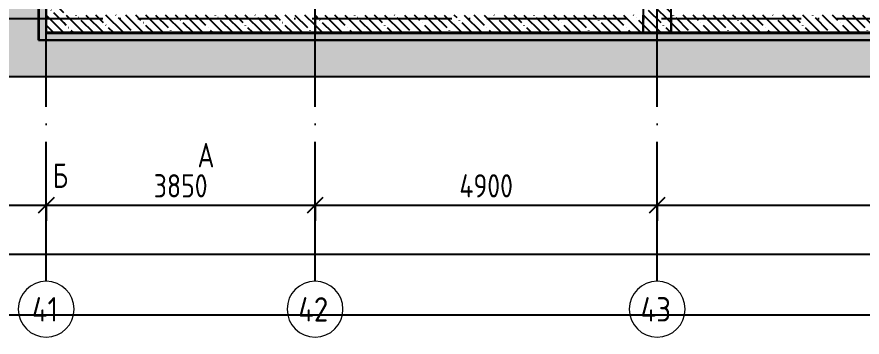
# Model space of a CAD drawing. Header units: millimetres. Extents: x -592259 to 288321, y -552984 to 293768.
# Drawn here: x 147078 to 159182, y 110347 to 114936 of the extents above; entities that cross this region are included whole.
import ezdxf

# ---------------------------------------------------------------- set-up
doc = ezdxf.new("R2010")
doc.units = ezdxf.units.MM
doc.linetypes.add('ADSK_Линия сетки', pattern=[2500, 2000, -250, 0, -250])
doc.layers.get('Defpoints').update_dxf_attribs({"color": 250})
for name, color, linetype, lineweight in [('A-ANNO-DIMS', 250, 'Continuous', 9), ('A-DETL-2', 250, 'Continuous', 5), ('A-DETL-GENF-1', 250, 'Continuous', 5), ('A-WALL', 250, 'Continuous', 9), ('A-WALL-1', 250, 'Continuous', 50), ('A-WALL-2', 250, 'Continuous', 5), ('A-WALL-3', 250, 'Continuous', 13), ('G-ANNO-SYMB-3', 250, 'Continuous', 9), ('I-WALL-1', 250, 'Continuous', 5), ('S-COLS-1', 250, 'Continuous', 5), ('S-COLS-2', 250, 'Continuous', 5), ('Оси', 250, 'Continuous', 9), ('Оси-1', 250, 'ADSK_Линия сетки', 9)]:
    doc.layers.add(name, color=color, linetype=linetype, lineweight=lineweight)
doc.styles.add('GOST Common', font='', dxfattribs={"width": 0.9, "height": 350})
doc.styles.add('GOST Common_2', font='', dxfattribs={"width": 0.8, "height": 350})
doc.styles.get("Standard").update_dxf_attribs({"font": 'ГОСТ тип А.ttf'})
doc.styles.get('GOST Common').set_extended_font_data('GOST Common')
doc.styles.get('GOST Common_2').set_extended_font_data('GOST Common')
doc.dimstyles.new('А3', dxfattribs={"dimtxt": 333, "dimasz": 222, "dimexe": 222, "dimexo": 111, "dimgap": 111, "dimtad": 1, "dimtoh": 1, "dimdec": 0, "dimrnd": 0.0015, "dimzin": 0, "dimdsep": 46, "dimtxsty": 'Standard', "dimblk": 'OBLIQUE', "dimcen": 0, "dimclrd": 7, "dimclre": 7, "dimclrt": 7, "dimadec": 0, "dimazin": 0, "dimtfac": 1, "dimtdec": 0, "dimtofl": 0, "dimtmove": 0, "dimatfit": 3, "dimfxl": 1, "dimtolj": 1, "dimtzin": 0, "dimarcsym": 0})
pattern_1 = [(135, (10997.54, 114885.93), (-142.5612, -142.5612), []), (135, (11140.1, 114885.93), (-142.5612, -142.5612), [252.016, -50.403, 3.353, -47.05])]
pattern_2 = [(0, (10997.54, 114885.926), (120.968, 69.841), [80.645, -161.29]), (120, (10997.54, 114885.926), (-120.96808, 69.84086), [80.645, -161.29]), (60, (10997.54, 114885.926), (-8e-05, 139.68186), [0, -161.29, 80.645, 0])]

# ---------------------------------------------------------------- blocks, each defined once
blk = doc.blocks.new('Ось сетки - Круг_Ø8 мм-39983606-АР1_Кладочный план подвала_ Блок 2_ 3')
at = {"layer": 'Оси'}
for start, end in [(360, 180), (180, 360)]:
    blk.add_arc((0, 0), 4, start, end, dxfattribs=at)
blk = doc.blocks.new('_Oblique')
at = {"color": 0, "linetype": 'ByBlock', "lineweight": -2}
blk.add_line((-0.5, -0.5), (0.5, 0.5), dxfattribs=at)
blk = doc.blocks.new('*D5233')
at = {"layer": 'A-ANNO-DIMS', "color": 7, "lineweight": -2, "transparency": 16777216}
for p, q in [((145498, 112237), (147498, 112237)), ((145498, 112226), (145498, 112015)), ((147498, 112226), (147498, 112015))]:
    blk.add_line(p, q, dxfattribs=at)
at = {"layer": 'Defpoints', "color": 0, "transparency": 16777216}
for p in [(145498, 112337), (147498, 112337), (147498, 112237)]:
    blk.add_point(p, dxfattribs=at)
at = {"layer": 'A-ANNO-DIMS', "color": 7, "lineweight": -2, "transparency": 16777216, "xscale": 222, "yscale": 222, "zscale": 222, "rotation": 180}
blk.add_blockref('_Oblique', (145498, 112237), dxfattribs=at)
at = {"layer": 'A-ANNO-DIMS', "color": 7, "lineweight": -2, "transparency": 16777216, "xscale": 222, "yscale": 222, "zscale": 222}
blk.add_blockref('_Oblique', (147498, 112237), dxfattribs=at)
at = {"layer": 'A-ANNO-DIMS', "color": 7, "lineweight": -2, "transparency": 16777216, "insert": (146498, 112515), "char_height": 333, "width": 2.48, "attachment_point": 5}
blk.add_mtext('\\A1;2000', dxfattribs=at)
blk = doc.blocks.new('*D5234')
at = {"layer": 'A-ANNO-DIMS', "color": 7, "lineweight": -2, "transparency": 16777216}
for p, q in [((147498, 112237), (151348, 112237)), ((147498, 112226), (147498, 112015)), ((151348, 112226), (151348, 112015))]:
    blk.add_line(p, q, dxfattribs=at)
at = {"layer": 'Defpoints', "color": 0, "transparency": 16777216}
for p in [(147498, 112337), (151348, 112337), (151348, 112237)]:
    blk.add_point(p, dxfattribs=at)
at = {"layer": 'A-ANNO-DIMS', "color": 7, "lineweight": -2, "transparency": 16777216, "xscale": 222, "yscale": 222, "zscale": 222, "rotation": 180}
blk.add_blockref('_Oblique', (147498, 112237), dxfattribs=at)
at = {"layer": 'A-ANNO-DIMS', "color": 7, "lineweight": -2, "transparency": 16777216, "xscale": 222, "yscale": 222, "zscale": 222}
blk.add_blockref('_Oblique', (151348, 112237), dxfattribs=at)
at = {"layer": 'A-ANNO-DIMS', "color": 7, "lineweight": -2, "transparency": 16777216, "insert": (149423, 112515), "char_height": 333, "width": 2.48, "attachment_point": 5}
blk.add_mtext('\\A1;3850', dxfattribs=at)
blk = doc.blocks.new('*D5235')
at = {"layer": 'A-ANNO-DIMS', "color": 7, "lineweight": -2, "transparency": 16777216}
for p, q in [((151348, 112237), (156248, 112237)), ((151348, 112226), (151348, 112015)), ((156248, 112226), (156248, 112015))]:
    blk.add_line(p, q, dxfattribs=at)
at = {"layer": 'Defpoints', "color": 0, "transparency": 16777216}
for p in [(151348, 112337), (156248, 112337), (156248, 112237)]:
    blk.add_point(p, dxfattribs=at)
at = {"layer": 'A-ANNO-DIMS', "color": 7, "lineweight": -2, "transparency": 16777216, "xscale": 222, "yscale": 222, "zscale": 222, "rotation": 180}
blk.add_blockref('_Oblique', (151348, 112237), dxfattribs=at)
at = {"layer": 'A-ANNO-DIMS', "color": 7, "lineweight": -2, "transparency": 16777216, "xscale": 222, "yscale": 222, "zscale": 222}
blk.add_blockref('_Oblique', (156248, 112237), dxfattribs=at)
at = {"layer": 'A-ANNO-DIMS', "color": 7, "lineweight": -2, "transparency": 16777216, "insert": (153798, 112515), "char_height": 333, "width": 2.57, "attachment_point": 5}
blk.add_mtext('\\A1;4900', dxfattribs=at)
blk = doc.blocks.new('*D5236')
at = {"layer": 'A-ANNO-DIMS', "color": 7, "lineweight": -2, "transparency": 16777216}
for p, q in [((156248, 112237), (163748, 112237)), ((156248, 112226), (156248, 112015)), ((163748, 112226), (163748, 112015))]:
    blk.add_line(p, q, dxfattribs=at)
at = {"layer": 'Defpoints', "color": 0, "transparency": 16777216}
for p in [(156248, 112337), (163748, 112337), (163748, 112237)]:
    blk.add_point(p, dxfattribs=at)
at = {"layer": 'A-ANNO-DIMS', "color": 7, "lineweight": -2, "transparency": 16777216, "xscale": 222, "yscale": 222, "zscale": 222, "rotation": 180}
blk.add_blockref('_Oblique', (156248, 112237), dxfattribs=at)
at = {"layer": 'A-ANNO-DIMS', "color": 7, "lineweight": -2, "transparency": 16777216, "xscale": 222, "yscale": 222, "zscale": 222}
blk.add_blockref('_Oblique', (163748, 112237), dxfattribs=at)
at = {"layer": 'A-ANNO-DIMS', "color": 7, "lineweight": -2, "transparency": 16777216, "insert": (159998, 112515), "char_height": 333, "width": 2.48, "attachment_point": 5}
blk.add_mtext('\\A1;7500', dxfattribs=at)
blk = doc.blocks.new('*D5130')
at = {"layer": 'A-ANNO-DIMS', "color": 7, "lineweight": -2, "transparency": 16777216}
for p, q in [((80148, 111537), (163748, 111537)), ((80148, 111526), (80148, 111315)), ((163748, 111526), (163748, 111315))]:
    blk.add_line(p, q, dxfattribs=at)
at = {"layer": 'Defpoints', "color": 0, "transparency": 16777216}
for p in [(80148, 111637), (163748, 111637), (163748, 111537)]:
    blk.add_point(p, dxfattribs=at)
at = {"layer": 'A-ANNO-DIMS', "color": 7, "lineweight": -2, "transparency": 16777216, "xscale": 222, "yscale": 222, "zscale": 222, "rotation": 180}
blk.add_blockref('_Oblique', (80148, 111537), dxfattribs=at)
at = {"layer": 'A-ANNO-DIMS', "color": 7, "lineweight": -2, "transparency": 16777216, "xscale": 222, "yscale": 222, "zscale": 222}
blk.add_blockref('_Oblique', (163748, 111537), dxfattribs=at)
at = {"layer": 'A-ANNO-DIMS', "color": 7, "lineweight": -2, "transparency": 16777216, "insert": (121948, 111815), "char_height": 333, "width": 3.1, "attachment_point": 5}
blk.add_mtext('\\A1;83600', dxfattribs=at)

msp = doc.modelspace()

# ---------------------------------------------------------------- hatches: boundary and pattern name
at = {"layer": 'A-DETL-GENF-1', "lineweight": -2}
h = msp.add_hatch(dxfattribs=at)
h.set_pattern_fill('FP_124', color=256, style=0, pattern_type=2)
h.set_pattern_definition([(135, (11421.8, 114885.93), (-424.26407, 3e-14), [600, 0, 0, 0]), (45, (10997.54, 114885.93), (-424.26407, 0), [600, 0, 0, 0]), (45, (10997.54, 115098.06), (-424.26407, 0), [150, -450]), (135, (11315.74, 115204.12), (-424.26407, 3e-14), [150, -450]), (45, (11315.74, 114992), (-424.26407, 0), [150, -450]), (135, (11209.67, 114885.93), (-424.26407, 3e-14), [150, -450])])
h.paths.add_polyline_path([(164577.5167, 114080.9267), (164577.5167, 174490.9262), (146867.5374, 174490.9262), (146867.5253, 174090.9262), (132367.5473, 174090.9262), (132367.5473, 172390.9267), (129627.538, 172390.9267), (129627.538, 174090.9262), (120727.5383, 174090.9262), (120727.5383, 174490.9262), (87962.538, 174490.9262), (87962.538, 174090.9267), (84292.5374, 174090.9267), (84292.5374, 171140.9262), (81177.5374, 171140.9262), (81177.5374, 174090.9267), (78864.3215, 174090.9267), (78864.3215, 173570.9267), (80657.5374, 173570.9267), (80657.5374, 170620.9262), (84812.5374, 170620.9262), (84812.5374, 173570.9267), (88482.538, 173570.9267), (88482.538, 173970.9262), (120207.5383, 173970.9262), (120207.5383, 173570.9262), (129107.538, 173570.9262), (129107.538, 171870.9267), (132887.5473, 171870.9267), (132887.5473, 173570.9262), (147387.5374, 173570.9262), (147387.5374, 173970.9262), (164057.5167, 173970.9262), (164057.5167, 114600.9267), (147387.5977, 114600.9267), (147387.5977, 127320.9262), (136557.5374, 127320.9262), (136557.5374, 124800.9267), (124737.538, 124800.9267), (124737.538, 133800.9262), (115587.538, 133800.9262), (115587.538, 141000.9267), (80187.5374, 141000.9267), (80187.5374, 158100.9262), (78864.3215, 158100.9262), (78864.3215, 157580.9262), (79667.5374, 157580.9262), (79667.5374, 140480.9267), (115067.538, 140480.9267), (115067.538, 133280.9262), (124217.538, 133280.9262), (124217.538, 124280.9267), (137077.5374, 124280.9267), (137077.5374, 126800.9262), (146867.5977, 126800.9262), (146867.5977, 114080.9267), (159660.2072, 114080.9267)])
at = {"layer": 'A-WALL', "lineweight": -2}
for points in [[(147497.5977, 114702.9267), (147497.5977, 127430.9262), (147489.5977, 127430.9262), (147489.5977, 114702.9267)], [(163947.5167, 114702.9267), (163947.5167, 114710.9262), (147497.5977, 114710.9267), (147497.5977, 114702.9267), (163547.5384, 114702.9267)]]:
    msp.add_hatch(color=256, dxfattribs=at).paths.add_polyline_path(points)
at = {"layer": 'A-WALL-2', "lineweight": -2}
h = msp.add_hatch(dxfattribs=at)
h.set_pattern_fill('FP_3', color=256, style=0, pattern_type=2)
h.set_pattern_definition(pattern_2)
h.paths.add_polyline_path([(147489.5977, 114602.9267), (147489.5977, 127422.9262), (147389.5977, 127422.9262), (147389.5977, 114602.9267)])
h = msp.add_hatch(dxfattribs=at)
h.set_pattern_fill('FP_3', color=256, style=0, pattern_type=2)
h.set_pattern_definition(pattern_2)
h.paths.add_polyline_path([(163947.5167, 114600.9267), (163955.5167, 114600.9267), (163955.5167, 114702.9267), (147489.5977, 114702.9267), (147489.5977, 114600.9267), (147497.5977, 114600.9267), (147497.5977, 114602.9267), (163947.5167, 114602.9267)])
at = {"layer": 'I-WALL-1', "lineweight": -2}
h = msp.add_hatch(dxfattribs=at)
h.set_pattern_fill('FP_1', color=256, style=0, pattern_type=2)
h.set_pattern_definition(pattern_1)
h.paths.add_polyline_path([(147747.5977, 114710.9267), (147747.5977, 124910.9267), (147497.5977, 124910.9267), (147497.5977, 114710.9267)])
h = msp.add_hatch(dxfattribs=at)
h.set_pattern_fill('FP_1', color=256, style=0, pattern_type=2)
h.set_pattern_definition(pattern_1)
h.paths.add_polyline_path([(151347.5374, 114710.9267), (151347.5374, 114960.9267), (147747.5977, 114960.9267), (147747.5977, 114710.9267), (148887.4224, 114710.9267)])
h = msp.add_hatch(dxfattribs=at)
h.set_pattern_fill('FP_1', color=256, style=0, pattern_type=2)
h.set_pattern_definition(pattern_1)
h.paths.add_polyline_path([(156047.5374, 114710.9267), (156047.5374, 114960.9267), (151347.5374, 114960.9267), (151347.5374, 114710.9267), (155620.4129, 114710.9267)])
h = msp.add_hatch(dxfattribs=at)
h.set_pattern_fill('FP_1', color=256, style=0, pattern_type=2)
h.set_pattern_definition(pattern_1)
h.paths.add_polyline_path([(163547.5374, 114710.9267), (163547.5374, 114960.9267), (156447.5374, 114960.9267), (156447.5374, 114710.9267), (159660.2072, 114710.9267)])
at = {"layer": 'S-COLS-2', "lineweight": -2}
h = msp.add_hatch(dxfattribs=at)
h.set_pattern_fill('FP_1', color=256, style=0, pattern_type=2)
h.set_pattern_definition(pattern_1)
h.paths.add_polyline_path([(156447.5384, 114710.9262), (156447.5384, 115110.9262), (156047.5384, 115110.9262), (156047.5384, 114710.9262), (156293.7119, 114710.9262)])

# ---------------------------------------------------------------- linework, layer by layer
at = {"color": 1}
msp.add_lwpolyline([(172265.5409, 183601.6714), (124619.2541, 183601.6714), (124619.2541, 110667.782), (172265.5409, 110667.782)], close=True, dxfattribs=at)
at = {"layer": 'A-DETL-2', "lineweight": -2}
for p, q in [((147387.5977, 114600.9267), (147387.5977, 127320.9262)), ((164057.5167, 114600.9267), (147387.5977, 114600.9267)), ((146867.5977, 114080.9267), (164577.5167, 114080.9267))]:
    msp.add_line(p, q, dxfattribs=at)
at = {"layer": 'A-WALL-1', "lineweight": -2}
for p, q in [((147497.5977, 124910.9267), (147497.5977, 114710.9267)), ((151347.5374, 114960.9267), (151347.5374, 114710.9267)), ((156047.5374, 114710.9267), (156047.5374, 114960.9267)), ((156447.5374, 114960.9267), (156447.5374, 114710.9267)), ((147497.5977, 114710.9267), (151347.5374, 114710.9267)), ((151347.5374, 114710.9267), (156047.5374, 114710.9267)), ((156447.5374, 114710.9267), (163547.5374, 114710.9267))]:
    msp.add_line(p, q, dxfattribs=at)
at = {"layer": 'A-WALL-2', "lineweight": -2}
for p, q in [((147389.5977, 127322.9262), (147389.5977, 114600.9267)), ((147387.5977, 114602.9267), (164057.5167, 114602.9267)), ((147489.5977, 114600.9267), (147489.5977, 114602.9267))]:
    msp.add_line(p, q, dxfattribs=at)
at = {"layer": 'A-WALL-3', "lineweight": -2}
for p, q in [((147489.5977, 127422.9262), (147489.5977, 114702.9267)), ((147497.5977, 114710.9267), (147497.5977, 124910.9267)), ((147489.5977, 114702.9267), (163955.5167, 114702.9267)), ((163547.5384, 114710.9267), (147497.5977, 114710.9267))]:
    msp.add_line(p, q, dxfattribs=at)
at = {"layer": 'S-COLS-1', "lineweight": -2}
for p, q in [((156047.5384, 115110.9262), (156047.5384, 114710.9262)), ((156447.5384, 114710.9262), (156447.5384, 115110.9262)), ((156047.5384, 114710.9262), (156447.5384, 114710.9262))]:
    msp.add_line(p, q, dxfattribs=at)
at = {"layer": 'Оси-1', "lineweight": -2}
for p, q in [((147497.5384, 111147.0862), (147497.5384, 176087.9307)), ((151347.5384, 111147.0862), (151347.5384, 176087.9307)), ((156247.5384, 111147.0862), (156247.5384, 176087.9307)), ((76304.6994, 114910.9262), (166722.1084, 114910.9262))]:
    msp.add_line(p, q, dxfattribs=at)

# ---------------------------------------------------------------- block references
at = {"layer": 'Оси', "lineweight": -2, "xscale": 99.99999999999993, "yscale": 99.99999999999993, "zscale": 99.99999999999993}
for p in [(147497.5384, 110747.0862), (151347.5384, 110747.0862), (156247.5384, 110747.0862)]:
    msp.add_blockref('Ось сетки - Круг_Ø8 мм-39983606-АР1_Кладочный план подвала_ Блок 2_ 3', p, dxfattribs=at)

# ---------------------------------------------------------------- texts
at = {"layer": 'G-ANNO-SYMB-3', "lineweight": -2, "char_height": 350, "attachment_point": 1, "style": 'GOST Common_2'}
for s, insert, width in [('\\fGOST Common|b0|i0|c204|p34|;\\W.8;А', (149665.0533, 113129.4178), 307.848), ('\\fGOST Common|b0|i0|c204|p34|;\\W.8;Б', (147591.4817, 112835.7962), 275.7805)]:
    msp.add_mtext(s, dxfattribs=dict(at, insert=insert, width=width))
at = {"layer": 'Оси', "lineweight": -2, "char_height": 350, "attachment_point": 1, "style": 'GOST Common'}
for s, insert, width in [('41', (147291.5078, 110919.6196), 497.847937), ('42', (151105.5078, 110919.6196), 584.430187), ('43', (156008.6578, 110919.6196), 577.215)]:
    msp.add_mtext(s, dxfattribs=dict(at, insert=insert, width=width))

# ---------------------------------------------------------------- dimensions: what is measured, and where the dimension line sits
at = {"layer": 'A-ANNO-DIMS', "lineweight": -2}
for base, p1, p2, picture, middle in [((147497.5384, 112237.0272), (145497.5386, 112337.0121), (147497.5384, 112337.0121), '*D5233', (146497.5385, 112514.5272)), ((151347.5384, 112237.0272), (147497.5384, 112337.0121), (151347.5384, 112337.0121), '*D5234', (149422.5384, 112514.5272)), ((156247.5384, 112237.0272), (151347.5384, 112337.0121), (156247.5384, 112337.0121), '*D5235', (153797.5384, 112514.5272)), ((163747.5384, 112237.0272), (156247.5384, 112337.0121), (163747.5384, 112337.0121), '*D5236', (159997.5384, 112514.5272)), ((163747.5384, 111537.0272), (80147.5374, 111637.0121), (163747.5384, 111637.0121), '*D5130', (121947.5379, 111814.5272))]:
    dim = msp.add_linear_dim(base=base, p1=p1, p2=p2, dimstyle='А3', dxfattribs=at)
    dim.commit()
    dim.dimension.update_dxf_attribs({"geometry": picture, "text_midpoint": middle})

doc.saveas('drawing.dxf')
